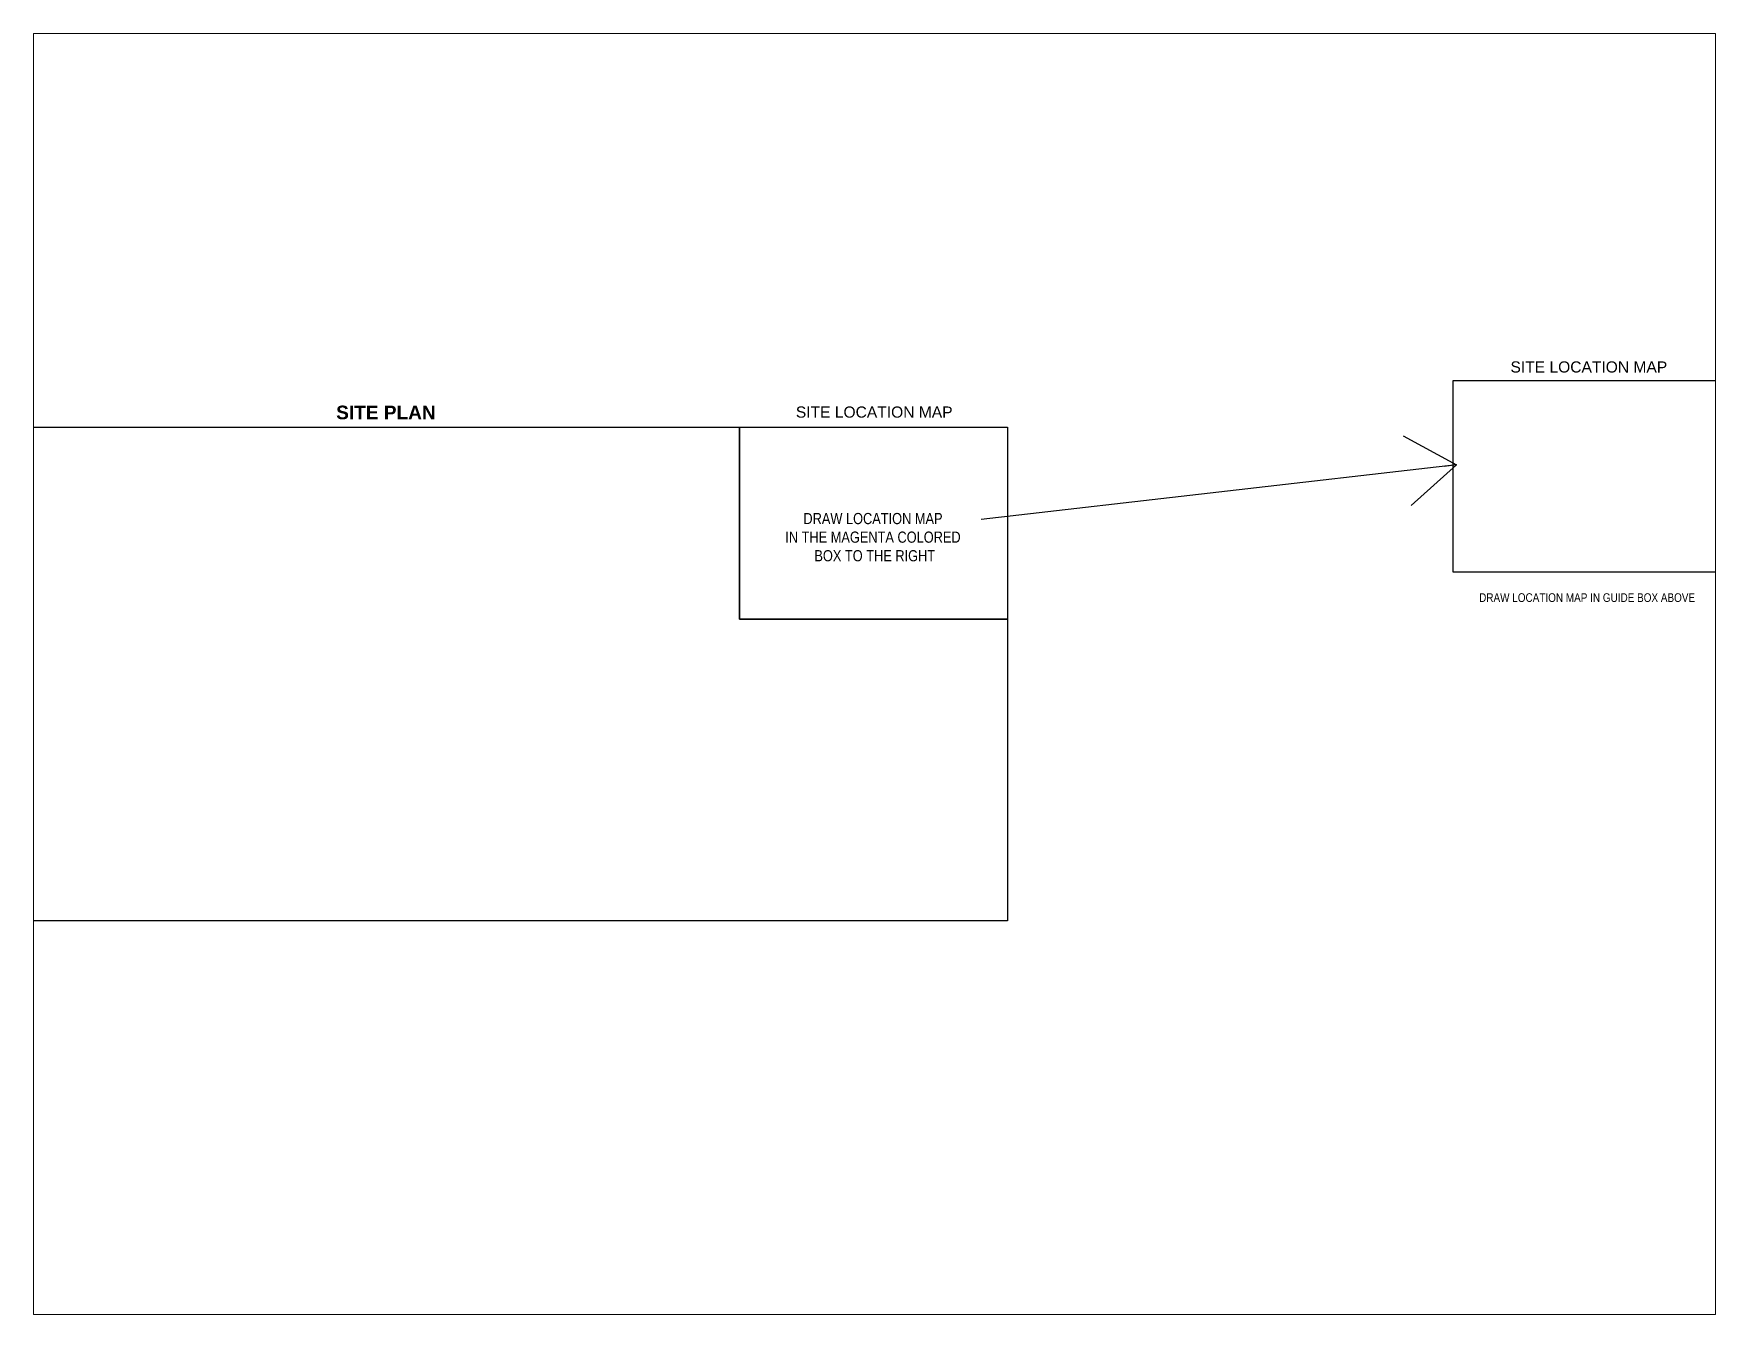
# Paper-space layout 'Layout1' of a CAD drawing. Extents: x 1.05 to 9.45, y 0.8 to 7.2.
# The model-space entities are those that its viewports show. They can reach past a viewport. Long polylines and large blocks are cut down to what shows.
import ezdxf
from ezdxf.enums import TextEntityAlignment as Align

# ---------------------------------------------------------------- set-up
doc = ezdxf.new("R2010")
doc.units = 0
doc.header["$MEASUREMENT"] = 0
doc.layers.get('0').update_dxf_attribs({"linetype": 'CONTINUOUS'})
doc.styles.add('ARIAL', font='ARIAL.TTF')
doc.styles.add('SEPTICAD', font='ARIALN.TTF')
doc.dimstyles.new('SEPTICAD', dxfattribs={"dimtxt": 2, "dimasz": 3, "dimexe": 0, "dimexo": 0, "dimgap": 0.3, "dimtad": 0, "dimdec": 1, "dimrnd": 0.1, "dimzin": 12, "dimdsep": 46, "dimtxsty": 'SEPTICAD', "dimcen": 0, "dimadec": 0, "dimazin": 0, "dimtfac": 1, "dimtdec": 1, "dimtix": 1, "dimtofl": 0, "dimtmove": 0, "dimatfit": 3, "dimfxl": 1, "dimtfill": 1, "dimtolj": 1, "dimtzin": 12, "dimarcsym": 0})

msp = doc.modelspace()

# ---------------------------------------------------------------- linework, layer by layer
at = {"color": 2}
for points in [[(75.69, 23.7), (97.31, 23.7), (97.31, 8.22), (75.69, 8.22)], [(18.1, 19.92), (39.72, 19.92), (39.72, 4.43), (18.1, 4.43)]]:
    msp.add_lwpolyline(points, close=True, dxfattribs=at)
at = {"color": 6}
msp.add_lwpolyline([(-39.72, 19.92), (18.1, 19.92), (18.1, 4.43), (39.72, 4.43), (39.72, -19.92), (-39.72, -19.92)], close=True, dxfattribs=at)

# ---------------------------------------------------------------- texts
at = {"color": 2, "style": 'ARIAL'}
for p in [(86.63, 25.23), (28.98, 21.59)]:
    msp.add_text('SITE LOCATION MAP', height=0.9, dxfattribs=at).set_placement(p, align=Align.TOP_CENTER)
at = {"color": 6, "insert": (-10.41, 21.1), "char_height": 1.1, "attachment_point": 5, "style": 'ARIAL'}
msp.add_mtext('\\fArial|b1|i0|c0|p34;SITE PLAN', dxfattribs=at)
at = {"color": 2, "insert": (28.88, 11.04), "char_height": 0.9, "attachment_point": 5, "style": 'SEPTICAD'}
msp.add_mtext('DRAW LOCATION MAP\\PIN THE MAGENTA COLORED\\P BOX TO THE RIGHT', dxfattribs=at)
at = {"color": 2, "insert": (86.49, 6.16), "char_height": 0.7, "width": 18.5892, "attachment_point": 5, "style": 'SEPTICAD'}
msp.add_mtext('\\pxt7;DRAW LOCATION MAP IN GUIDE BOX ABOVE', dxfattribs=at)

# ---------------------------------------------------------------- leaders
at = {"color": 2}
msp.add_leader([(75.95, 16.87), (37.61, 12.47)], dimstyle='SEPTICAD', override={"dimtxt": 10, "dimasz": 4, "dimldrblk": 'Open90', "dimtfill": 0}, dxfattribs=at)

psp = doc.layouts.get("Layout1")

# ---------------------------------------------------------------- viewports
at = {"layer": '0'}
psp.add_viewport(center=(5.25, 4), size=(8.4, 6.4), view_center_point=(29.003, 0), view_height=103.364605, dxfattribs=at)

doc.saveas('drawing.dxf')
